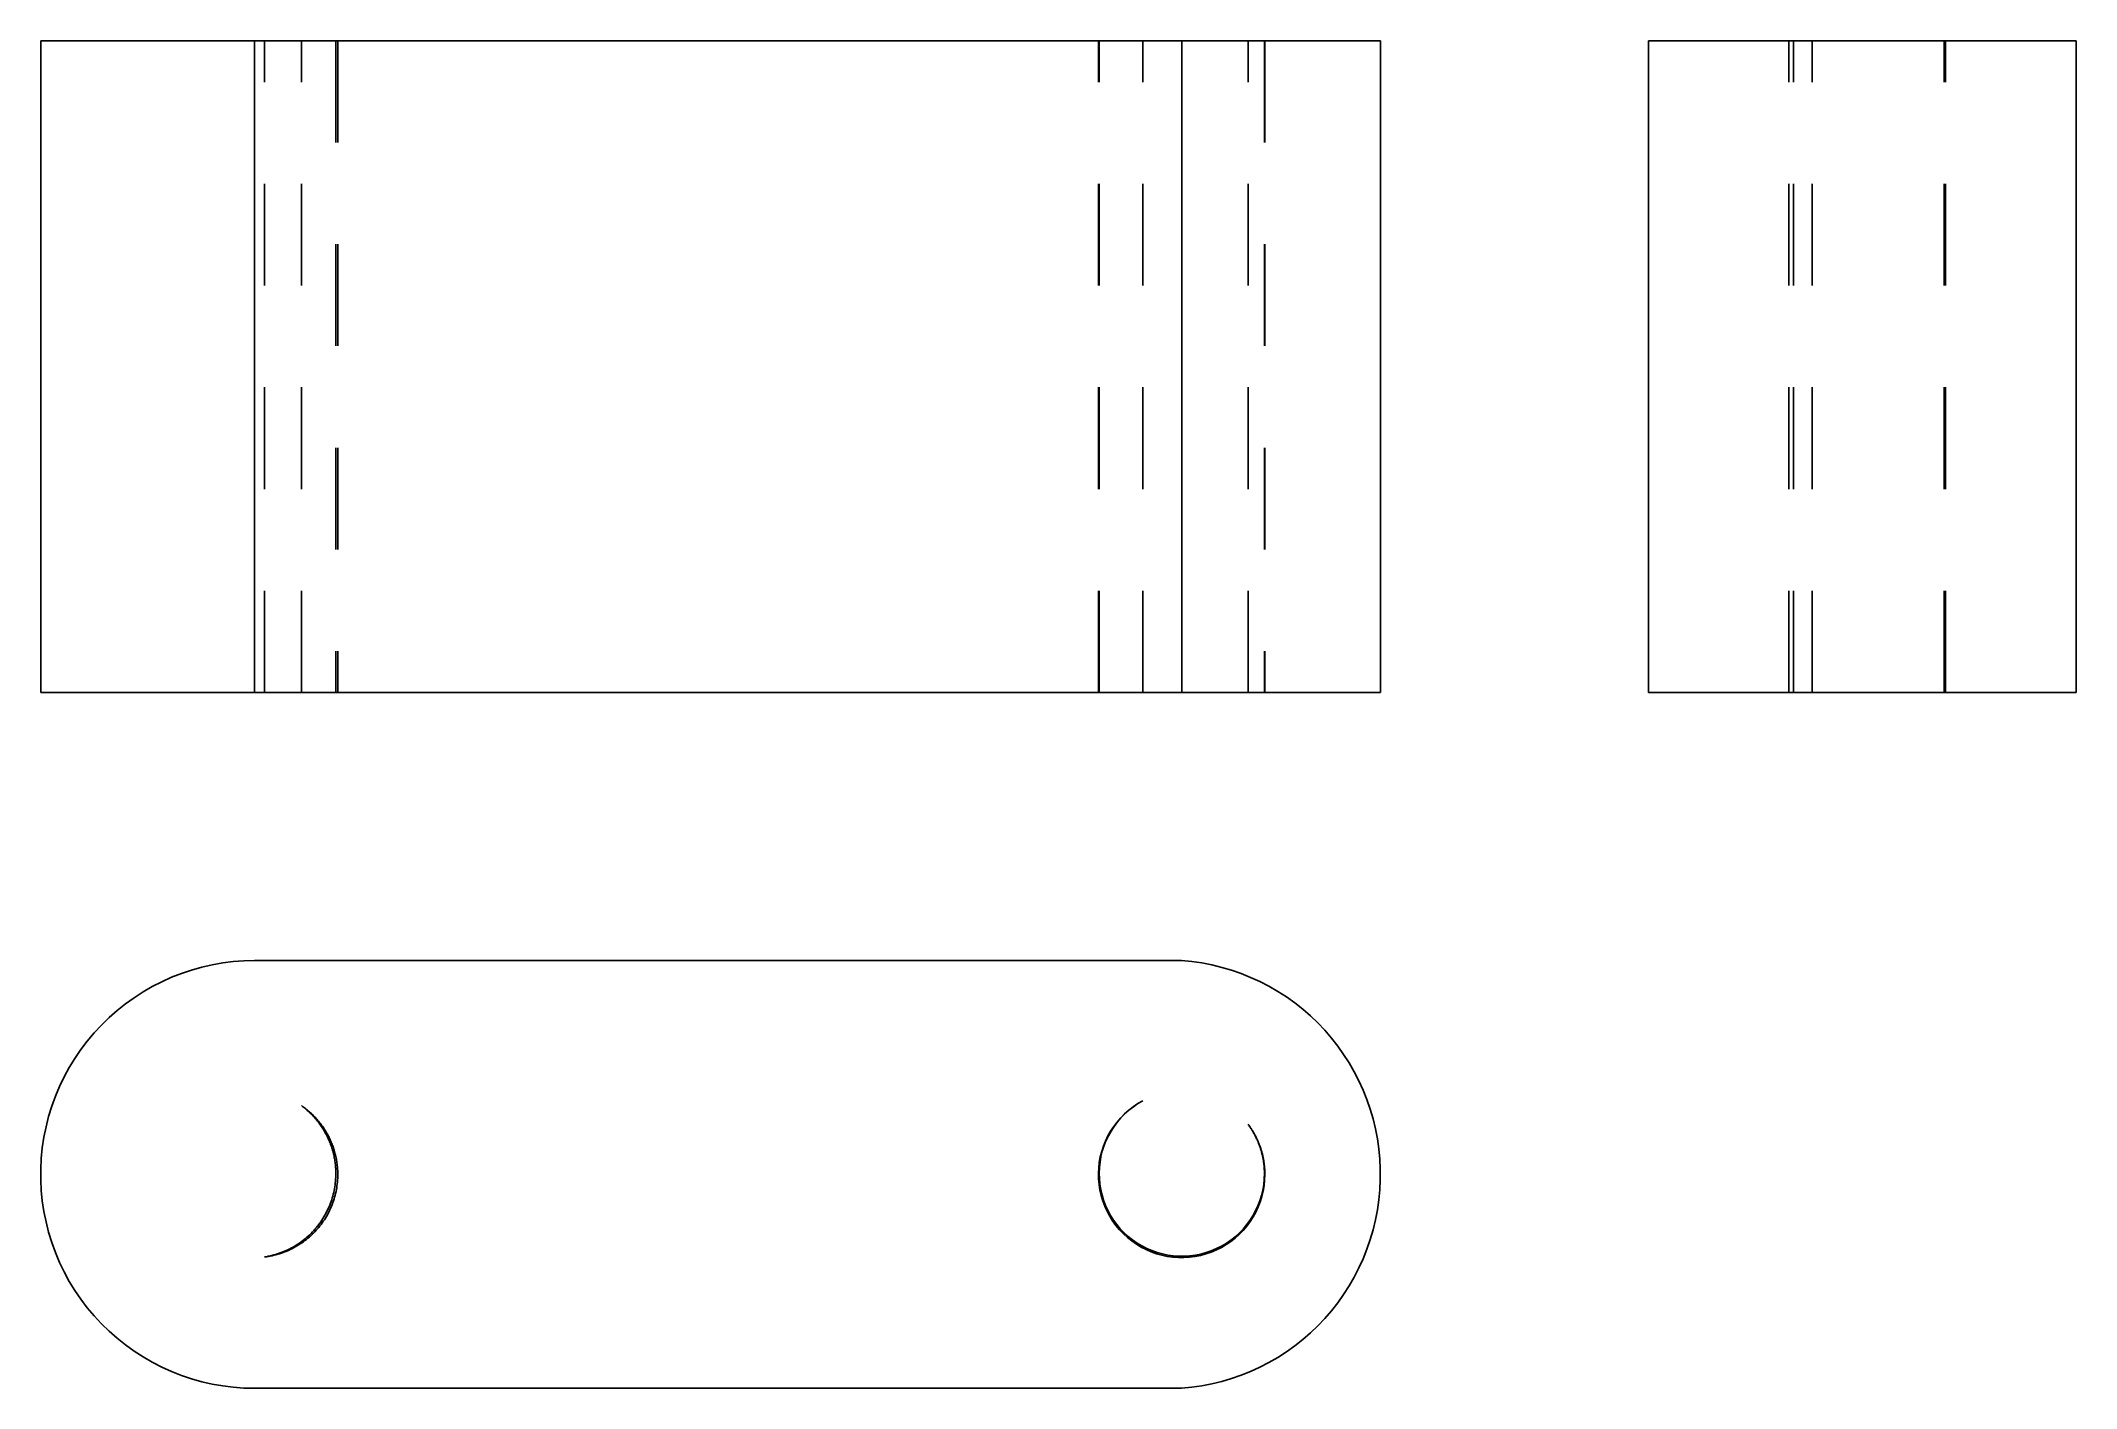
# Model space of a CAD drawing. Extents: x 0 to 2, y 0 to 1.32.
import ezdxf

# ---------------------------------------------------------------- set-up
doc = ezdxf.new("R2010")
doc.units = 0
doc.linetypes.add('HIDDEN', pattern=[0.065816, 0.043899, -0.021917])
for name, color, linetype in [('FRONT', 7, 'CONTINUOUS'), ('FRONT_HID', 7, 'HIDDEN'), ('LEFT', 7, 'CONTINUOUS'), ('LEFT_HID', 7, 'HIDDEN'), ('TOP', 7, 'CONTINUOUS')]:
    doc.layers.add(name, color=color, linetype=linetype)

msp = doc.modelspace()

# ---------------------------------------------------------------- linework, layer by layer
at = {"layer": 'FRONT'}
for p, q in [((0.210197, 1.324283), (0, 1.324283)), ((0, 0.683658), (0, 1.324283)), ((1.121053, 1.324283), (0.210197, 1.324283)), ((0.210197, 1.324283), (0.210197, 0.683658)), ((1.316316, 1.324283), (1.121053, 1.324283)), ((1.121053, 1.324283), (1.121053, 0.683658)), ((1.316316, 0.683658), (1.316316, 1.324283)), ((0.210197, 0.683658), (0, 0.683658)), ((1.121053, 0.683658), (0.210197, 0.683658)), ((1.316316, 0.683658), (1.121053, 0.683658))]:
    msp.add_line(p, q, dxfattribs=at)
at = {"layer": 'FRONT_HID', "linetype": 'HIDDEN'}
for p, q in [((0, 1.324283), (0.210197, 1.324283)), ((0.210197, 1.324283), (1.121053, 1.324283)), ((0.219993, 1.324283), (0.290049, 1.324283)), ((0.256174, 1.324283), (0.219993, 1.324283)), ((0.219993, 0.683658), (0.219993, 1.324283)), ((0.256174, 1.324283), (0.219993, 1.324283)), ((0.219993, 1.324283), (0.291941, 1.324283)), ((0.290049, 1.324283), (0.256174, 1.324283)), ((0.256174, 0.683658), (0.256174, 1.324283)), ((0.291941, 1.324283), (0.256174, 1.324283)), ((0.290049, 1.324283), (0.290049, 0.683658)), ((0.291941, 1.324283), (0.291941, 0.683658)), ((1.082803, 1.324283), (1.039309, 1.324283)), ((1.039309, 1.324283), (1.202796, 1.324283)), ((1.039309, 0.683658), (1.039309, 1.324283)), ((1.082803, 1.324283), (1.040049, 1.324283)), ((1.040049, 1.324283), (1.202385, 1.324283)), ((1.040049, 0.683658), (1.040049, 1.324283)), ((1.186299, 1.324283), (1.082803, 1.324283)), ((1.082803, 0.683658), (1.082803, 1.324283)), ((1.186299, 1.324283), (1.082803, 1.324283)), ((1.202796, 1.324283), (1.186299, 1.324283)), ((1.186299, 0.683658), (1.186299, 1.324283)), ((1.202385, 1.324283), (1.186299, 1.324283)), ((1.202385, 1.324283), (1.202385, 0.683658)), ((1.202796, 1.324283), (1.202796, 0.683658)), ((0, 0.683658), (0.210197, 0.683658)), ((0.210197, 0.683658), (1.121053, 0.683658)), ((0.219993, 0.683658), (0.290049, 0.683658)), ((0.256174, 0.683658), (0.219993, 0.683658)), ((0.219993, 0.683658), (0.291941, 0.683658)), ((0.256174, 0.683658), (0.219993, 0.683658)), ((0.290049, 0.683658), (0.256174, 0.683658)), ((0.291941, 0.683658), (0.256174, 0.683658)), ((1.082803, 0.683658), (1.039309, 0.683658)), ((1.039309, 0.683658), (1.202796, 0.683658)), ((1.082803, 0.683658), (1.040049, 0.683658)), ((1.040049, 0.683658), (1.202385, 0.683658)), ((1.186299, 0.683658), (1.082803, 0.683658)), ((1.186299, 0.683658), (1.082803, 0.683658)), ((1.202796, 0.683658), (1.186299, 0.683658)), ((1.202385, 0.683658), (1.186299, 0.683658))]:
    msp.add_line(p, q, dxfattribs=at)
at = {"layer": 'LEFT'}
for p, q in [((1.579579, 1.324283), (1.999974, 1.324283)), ((1.579579, 1.324283), (1.579579, 0.683658)), ((1.999974, 1.324283), (1.999974, 0.683658)), ((1.579579, 0.683658), (1.999974, 0.683658))]:
    msp.add_line(p, q, dxfattribs=at)
at = {"layer": 'LEFT_HID', "linetype": 'HIDDEN'}
for p, q in [((1.999974, 1.324283), (1.579579, 1.324283)), ((1.717534, 1.324283), (1.87152, 1.324283)), ((1.740533, 1.324283), (1.717534, 1.324283)), ((1.717534, 0.683658), (1.717534, 1.324283)), ((1.740533, 1.324283), (1.717534, 1.324283)), ((1.717534, 1.324283), (1.870204, 1.324283)), ((1.789036, 1.324283), (1.722189, 1.324283)), ((1.722189, 0.683658), (1.722189, 1.324283)), ((1.722189, 1.324283), (1.870931, 1.324283)), ((1.789777, 1.324283), (1.722189, 1.324283)), ((1.722189, 1.324283), (1.870931, 1.324283)), ((1.789777, 1.324283), (1.740533, 1.324283)), ((1.740533, 0.683658), (1.740533, 1.324283)), ((1.789036, 1.324283), (1.740533, 1.324283)), ((1.870931, 1.324283), (1.789036, 1.324283)), ((1.870204, 1.324283), (1.789036, 1.324283)), ((1.87152, 1.324283), (1.789777, 1.324283)), ((1.870931, 1.324283), (1.789777, 1.324283)), ((1.870204, 0.683658), (1.870204, 1.324283)), ((1.870931, 0.683658), (1.870931, 1.324283)), ((1.87152, 0.683658), (1.87152, 1.324283)), ((1.999974, 0.683658), (1.579579, 0.683658)), ((1.717534, 0.683658), (1.87152, 0.683658)), ((1.740533, 0.683658), (1.717534, 0.683658)), ((1.740533, 0.683658), (1.717534, 0.683658)), ((1.717534, 0.683658), (1.870204, 0.683658)), ((1.789036, 0.683658), (1.722189, 0.683658)), ((1.789777, 0.683658), (1.722189, 0.683658)), ((1.722189, 0.683658), (1.870931, 0.683658)), ((1.722189, 0.683658), (1.870931, 0.683658)), ((1.789777, 0.683658), (1.740533, 0.683658)), ((1.789036, 0.683658), (1.740533, 0.683658)), ((1.870931, 0.683658), (1.789036, 0.683658)), ((1.870204, 0.683658), (1.789036, 0.683658)), ((1.87152, 0.683658), (1.789777, 0.683658)), ((1.870931, 0.683658), (1.789777, 0.683658))]:
    msp.add_line(p, q, dxfattribs=at)
at = {"layer": 'TOP'}
for p, q in [((0.199655, 0.420133), (0.189203, 0.41935)), ((0.210132, 0.420395), (0.199655, 0.420133)), ((1.120987, 0.420395), (0.210132, 0.420395)), ((1.130957, 0.419421), (1.120987, 0.420395)), ((0.128484, 0.403889), (0.118931, 0.399579)), ((0.13824, 0.407718), (0.128484, 0.403889)), ((0.148175, 0.411056), (0.13824, 0.407718)), ((0.158264, 0.413895), (0.148175, 0.411056)), ((0.168482, 0.416227), (0.158264, 0.413895)), ((0.178804, 0.418047), (0.168482, 0.416227)), ((0.189203, 0.41935), (0.178804, 0.418047)), ((1.140868, 0.417974), (1.130957, 0.419421)), ((1.1507, 0.416058), (1.140868, 0.417974)), ((1.16043, 0.413677), (1.1507, 0.416058)), ((1.170035, 0.410837), (1.16043, 0.413677)), ((1.179495, 0.407543), (1.170035, 0.410837)), ((1.188787, 0.403804), (1.179495, 0.407543)), ((1.197892, 0.399628), (1.188787, 0.403804)), ((0.091724, 0.383871), (0.083214, 0.377753)), ((0.100528, 0.389557), (0.091724, 0.383871)), ((0.109604, 0.394797), (0.100528, 0.389557)), ((0.118931, 0.399579), (0.109604, 0.394797)), ((1.206787, 0.395023), (1.197892, 0.399628)), ((1.215454, 0.390001), (1.206787, 0.395023)), ((1.223873, 0.384573), (1.215454, 0.390001)), ((1.232024, 0.378752), (1.223873, 0.384573)), ((0.067162, 0.364283), (0.059659, 0.356965)), ((0.07502, 0.371218), (0.067162, 0.364283)), ((0.083214, 0.377753), (0.07502, 0.371218)), ((1.239889, 0.372549), (1.232024, 0.378752)), ((1.247451, 0.36598), (1.239889, 0.372549)), ((1.254692, 0.359059), (1.247451, 0.36598)), ((0.045793, 0.341253), (0.039465, 0.332899)), ((0.05253, 0.349282), (0.045793, 0.341253)), ((0.059659, 0.356965), (0.05253, 0.349282)), ((1.261596, 0.351802), (1.254692, 0.359059)), ((1.268148, 0.344225), (1.261596, 0.351802)), ((1.274332, 0.336345), (1.268148, 0.344225)), ((0.033561, 0.324239), (0.028096, 0.315296)), ((0.039465, 0.332899), (0.033561, 0.324239)), ((1.280134, 0.32818), (1.274332, 0.336345)), ((1.285543, 0.319749), (1.280134, 0.32818)), ((0.023083, 0.306092), (0.018536, 0.296649)), ((0.028096, 0.315296), (0.023083, 0.306092)), ((1.290544, 0.31107), (1.285543, 0.319749)), ((1.295128, 0.302164), (1.290544, 0.31107)), ((1.299283, 0.29305), (1.295128, 0.302164)), ((0.014465, 0.286991), (0.01088, 0.277142)), ((0.018536, 0.296649), (0.014465, 0.286991)), ((1.082738, 0.28244), (1.077982, 0.279714)), ((1.082738, 0.28244), (1.078039, 0.279709)), ((1.303001, 0.283748), (1.299283, 0.29305)), ((1.306272, 0.274281), (1.303001, 0.283748)), ((0.007791, 0.267127), (0.005205, 0.256971)), ((0.01088, 0.277142), (0.007791, 0.267127)), ((0.257099, 0.277048), (0.256109, 0.277785)), ((0.257148, 0.277067), (0.256109, 0.277785)), ((0.258077, 0.276296), (0.257099, 0.277048)), ((0.258175, 0.276332), (0.257148, 0.277067)), ((0.259045, 0.27553), (0.258077, 0.276296)), ((0.259191, 0.275582), (0.258175, 0.276332)), ((0.260001, 0.274749), (0.259045, 0.27553)), ((0.260196, 0.274816), (0.259191, 0.275582)), ((0.260945, 0.273954), (0.260001, 0.274749)), ((0.261188, 0.274035), (0.260196, 0.274816)), ((0.261877, 0.273145), (0.260945, 0.273954)), ((0.262168, 0.273239), (0.261188, 0.274035)), ((0.262798, 0.272322), (0.261877, 0.273145)), ((0.263136, 0.272427), (0.262168, 0.273239)), ((0.263705, 0.271486), (0.262798, 0.272322)), ((0.264091, 0.271601), (0.263136, 0.272427)), ((0.264601, 0.270637), (0.263705, 0.271486)), ((0.265034, 0.27076), (0.264091, 0.271601)), ((0.265483, 0.269774), (0.264601, 0.270637)), ((0.265963, 0.269904), (0.265034, 0.27076)), ((0.266353, 0.268898), (0.265483, 0.269774)), ((0.266879, 0.269034), (0.265963, 0.269904)), ((0.267209, 0.268009), (0.266353, 0.268898)), ((0.267781, 0.268151), (0.266879, 0.269034)), ((0.268052, 0.267107), (0.267209, 0.268009)), ((0.26867, 0.267253), (0.267781, 0.268151)), ((0.268882, 0.266193), (0.268052, 0.267107)), ((0.269544, 0.266342), (0.26867, 0.267253)), ((0.269698, 0.265267), (0.268882, 0.266193)), ((0.270405, 0.265417), (0.269544, 0.266342)), ((0.2705, 0.264329), (0.269698, 0.265267)), ((0.271251, 0.264479), (0.270405, 0.265417)), ((0.271288, 0.263379), (0.2705, 0.264329)), ((0.272082, 0.263528), (0.271251, 0.264479)), ((0.272061, 0.262417), (0.271288, 0.263379)), ((0.272821, 0.261444), (0.272061, 0.262417)), ((0.272899, 0.262565), (0.272082, 0.263528)), ((0.273565, 0.26046), (0.272821, 0.261444)), ((0.2737, 0.261589), (0.272899, 0.262565)), ((0.274295, 0.259465), (0.273565, 0.26046)), ((0.274487, 0.2606), (0.2737, 0.261589)), ((0.275258, 0.2596), (0.274487, 0.2606)), ((1.0575, 0.261688), (1.054192, 0.257318)), ((1.057832, 0.26172), (1.054576, 0.257368)), ((1.061094, 0.265828), (1.0575, 0.261688)), ((1.061373, 0.265843), (1.057832, 0.26172)), ((1.064957, 0.269717), (1.061094, 0.265828)), ((1.065181, 0.269721), (1.061373, 0.265843)), ((1.069072, 0.273338), (1.064957, 0.269717)), ((1.069241, 0.273335), (1.065181, 0.269721)), ((1.07342, 0.276675), (1.069072, 0.273338)), ((1.073533, 0.276669), (1.069241, 0.273335)), ((1.077982, 0.279714), (1.07342, 0.276675)), ((1.078039, 0.279709), (1.073533, 0.276669)), ((1.30909, 0.264669), (1.306272, 0.274281)), ((1.311448, 0.254934), (1.30909, 0.264669)), ((0.003128, 0.246698), (0.001566, 0.236334)), ((0.005205, 0.256971), (0.003128, 0.246698)), ((0.275011, 0.258458), (0.274295, 0.259465)), ((0.275711, 0.257442), (0.275011, 0.258458)), ((0.276013, 0.258588), (0.275258, 0.2596)), ((0.276395, 0.256415), (0.275711, 0.257442)), ((0.276753, 0.257564), (0.276013, 0.258588)), ((0.277065, 0.255378), (0.276395, 0.256415)), ((0.277477, 0.256529), (0.276753, 0.257564)), ((0.277719, 0.254331), (0.277065, 0.255378)), ((0.278185, 0.255483), (0.277477, 0.256529)), ((0.278357, 0.253275), (0.277719, 0.254331)), ((0.278876, 0.254426), (0.278185, 0.255483)), ((0.27898, 0.252209), (0.278357, 0.253275)), ((0.279552, 0.253359), (0.278876, 0.254426)), ((0.279586, 0.251134), (0.27898, 0.252209)), ((0.28021, 0.252281), (0.279552, 0.253359)), ((0.280177, 0.25005), (0.279586, 0.251134)), ((0.280751, 0.248958), (0.280177, 0.25005)), ((0.280852, 0.251193), (0.28021, 0.252281)), ((0.281309, 0.247857), (0.280751, 0.248958)), ((0.281477, 0.250096), (0.280852, 0.251193)), ((0.28185, 0.246747), (0.281309, 0.247857)), ((0.282085, 0.248989), (0.281477, 0.250096)), ((0.282375, 0.24563), (0.28185, 0.246747)), ((0.282676, 0.247872), (0.282085, 0.248989)), ((0.282883, 0.244505), (0.282375, 0.24563)), ((0.283249, 0.246747), (0.282676, 0.247872)), ((0.283375, 0.243373), (0.282883, 0.244505)), ((0.283805, 0.245613), (0.283249, 0.246747)), ((0.283849, 0.242234), (0.283375, 0.243373)), ((0.284344, 0.24447), (0.283805, 0.245613)), ((0.284307, 0.241087), (0.283849, 0.242234)), ((0.284747, 0.239934), (0.284307, 0.241087)), ((0.284864, 0.243319), (0.284344, 0.24447)), ((0.285367, 0.242161), (0.284864, 0.243319)), ((0.285852, 0.240995), (0.285367, 0.242161)), ((0.286319, 0.239821), (0.285852, 0.240995)), ((1.046122, 0.243017), (1.044091, 0.237926)), ((1.046648, 0.243147), (1.04466, 0.238089)), ((1.04849, 0.247961), (1.046122, 0.243017)), ((1.048971, 0.248061), (1.046648, 0.243147)), ((1.051184, 0.252735), (1.04849, 0.247961)), ((1.051617, 0.252809), (1.048971, 0.248061)), ((1.054192, 0.257318), (1.051184, 0.252735)), ((1.054576, 0.257368), (1.051617, 0.252809)), ((1.186735, 0.258769), (1.186233, 0.259441)), ((1.186723, 0.258777), (1.186233, 0.259441)), ((1.187206, 0.258108), (1.186723, 0.258777)), ((1.18723, 0.258091), (1.186735, 0.258769)), ((1.187682, 0.257434), (1.187206, 0.258108)), ((1.187718, 0.257409), (1.18723, 0.258091)), ((1.188151, 0.256755), (1.187682, 0.257434)), ((1.188199, 0.256722), (1.187718, 0.257409)), ((1.188614, 0.256072), (1.188151, 0.256755)), ((1.188673, 0.25603), (1.188199, 0.256722)), ((1.189069, 0.255383), (1.188614, 0.256072)), ((1.18914, 0.255333), (1.188673, 0.25603)), ((1.189517, 0.254691), (1.189069, 0.255383)), ((1.1896, 0.254631), (1.18914, 0.255333)), ((1.189959, 0.253993), (1.189517, 0.254691)), ((1.190052, 0.253924), (1.1896, 0.254631)), ((1.190393, 0.253292), (1.189959, 0.253993)), ((1.190497, 0.253213), (1.190052, 0.253924)), ((1.19082, 0.252586), (1.190393, 0.253292)), ((1.190935, 0.252498), (1.190497, 0.253213)), ((1.19124, 0.251875), (1.19082, 0.252586)), ((1.191365, 0.251778), (1.190935, 0.252498)), ((1.191652, 0.251161), (1.19124, 0.251875)), ((1.191788, 0.251053), (1.191365, 0.251778)), ((1.192057, 0.250442), (1.191652, 0.251161)), ((1.192204, 0.250325), (1.191788, 0.251053)), ((1.192455, 0.249719), (1.192057, 0.250442)), ((1.192612, 0.249592), (1.192204, 0.250325)), ((1.192846, 0.248992), (1.192455, 0.249719)), ((1.193012, 0.248855), (1.192612, 0.249592)), ((1.193229, 0.248261), (1.192846, 0.248992)), ((1.193405, 0.248113), (1.193012, 0.248855)), ((1.193605, 0.247527), (1.193229, 0.248261)), ((1.193791, 0.247368), (1.193405, 0.248113)), ((1.193973, 0.246788), (1.193605, 0.247527)), ((1.194168, 0.246619), (1.193791, 0.247368)), ((1.194334, 0.246046), (1.193973, 0.246788)), ((1.194538, 0.245866), (1.194168, 0.246619)), ((1.194687, 0.2453), (1.194334, 0.246046)), ((1.1949, 0.24511), (1.194538, 0.245866)), ((1.195032, 0.244551), (1.194687, 0.2453)), ((1.195255, 0.244349), (1.1949, 0.24511)), ((1.19537, 0.243798), (1.195032, 0.244551)), ((1.195601, 0.243585), (1.195255, 0.244349)), ((1.195701, 0.243042), (1.19537, 0.243798)), ((1.19594, 0.242818), (1.195601, 0.243585)), ((1.196023, 0.242282), (1.195701, 0.243042)), ((1.196271, 0.242047), (1.19594, 0.242818)), ((1.196338, 0.24152), (1.196023, 0.242282)), ((1.196594, 0.241273), (1.196271, 0.242047)), ((1.196645, 0.240754), (1.196338, 0.24152)), ((1.196908, 0.240495), (1.196594, 0.241273)), ((1.196944, 0.239985), (1.196645, 0.240754)), ((1.197215, 0.239715), (1.196908, 0.240495)), ((1.313341, 0.245098), (1.311448, 0.254934)), ((1.314765, 0.235183), (1.313341, 0.245098)), ((0.000522, 0.225905), (0, 0.215438)), ((0.001566, 0.236334), (0.000522, 0.225905)), ((0.28517, 0.238775), (0.284747, 0.239934)), ((0.285576, 0.237609), (0.28517, 0.238775)), ((0.285964, 0.236438), (0.285576, 0.237609)), ((0.286335, 0.23526), (0.285964, 0.236438)), ((0.286767, 0.23864), (0.286319, 0.239821)), ((0.286689, 0.234078), (0.286335, 0.23526)), ((0.287024, 0.23289), (0.286689, 0.234078)), ((0.287198, 0.237453), (0.286767, 0.23864)), ((0.287342, 0.231697), (0.287024, 0.23289)), ((0.28761, 0.236259), (0.287198, 0.237453)), ((0.287643, 0.2305), (0.287342, 0.231697)), ((0.288003, 0.235058), (0.28761, 0.236259)), ((0.287925, 0.229298), (0.287643, 0.2305)), ((0.288189, 0.228093), (0.287925, 0.229298)), ((0.288378, 0.233852), (0.288003, 0.235058)), ((0.288436, 0.226883), (0.288189, 0.228093)), ((0.288734, 0.232641), (0.288378, 0.233852)), ((0.288664, 0.22567), (0.288436, 0.226883)), ((0.288875, 0.224454), (0.288664, 0.22567)), ((0.289072, 0.231423), (0.288734, 0.232641)), ((0.289067, 0.223235), (0.288875, 0.224454)), ((0.289241, 0.222013), (0.289067, 0.223235)), ((0.28939, 0.230201), (0.289072, 0.231423)), ((0.289397, 0.220789), (0.289241, 0.222013)), ((0.28969, 0.228974), (0.28939, 0.230201)), ((0.289534, 0.219562), (0.289397, 0.220789)), ((0.28997, 0.227743), (0.28969, 0.228974)), ((0.290232, 0.226507), (0.28997, 0.227743)), ((0.290474, 0.225267), (0.290232, 0.226507)), ((0.290698, 0.224024), (0.290474, 0.225267)), ((0.290902, 0.222778), (0.290698, 0.224024)), ((0.291086, 0.221528), (0.290902, 0.222778)), ((0.291252, 0.220276), (0.291086, 0.221528)), ((0.291398, 0.219022), (0.291252, 0.220276)), ((1.0401, 0.221998), (1.039491, 0.216551)), ((1.041073, 0.227393), (1.0401, 0.221998)), ((1.04078, 0.222277), (1.040201, 0.216873)), ((1.041719, 0.22763), (1.04078, 0.222277)), ((1.042405, 0.23271), (1.041073, 0.227393)), ((1.043014, 0.232909), (1.041719, 0.22763)), ((1.044091, 0.237926), (1.042405, 0.23271)), ((1.04466, 0.238089), (1.043014, 0.232909)), ((1.197235, 0.239213), (1.196944, 0.239985)), ((1.197514, 0.238931), (1.197215, 0.239715)), ((1.197519, 0.238438), (1.197235, 0.239213)), ((1.197805, 0.238144), (1.197514, 0.238931)), ((1.197795, 0.23766), (1.197519, 0.238438)), ((1.198062, 0.236879), (1.197795, 0.23766)), ((1.198088, 0.237354), (1.197805, 0.238144)), ((1.198322, 0.236096), (1.198062, 0.236879)), ((1.198362, 0.236561), (1.198088, 0.237354)), ((1.198574, 0.23531), (1.198322, 0.236096)), ((1.198629, 0.235766), (1.198362, 0.236561)), ((1.198818, 0.234522), (1.198574, 0.23531)), ((1.198887, 0.234968), (1.198629, 0.235766)), ((1.199053, 0.233731), (1.198818, 0.234522)), ((1.199137, 0.234167), (1.198887, 0.234968)), ((1.199281, 0.232938), (1.199053, 0.233731)), ((1.199379, 0.233364), (1.199137, 0.234167)), ((1.199501, 0.232143), (1.199281, 0.232938)), ((1.199613, 0.232558), (1.199379, 0.233364)), ((1.199712, 0.231345), (1.199501, 0.232143)), ((1.199838, 0.23175), (1.199613, 0.232558)), ((1.199916, 0.230546), (1.199712, 0.231345)), ((1.200055, 0.23094), (1.199838, 0.23175)), ((1.200111, 0.229744), (1.199916, 0.230546)), ((1.200264, 0.230127), (1.200055, 0.23094)), ((1.200298, 0.22894), (1.200111, 0.229744)), ((1.200464, 0.229313), (1.200264, 0.230127)), ((1.200477, 0.228135), (1.200298, 0.22894)), ((1.200656, 0.228496), (1.200464, 0.229313)), ((1.200648, 0.227327), (1.200477, 0.228135)), ((1.20081, 0.226518), (1.200648, 0.227327)), ((1.20084, 0.227678), (1.200656, 0.228496)), ((1.200964, 0.225708), (1.20081, 0.226518)), ((1.201015, 0.226857), (1.20084, 0.227678)), ((1.20111, 0.224896), (1.200964, 0.225708)), ((1.201182, 0.226035), (1.201015, 0.226857)), ((1.201248, 0.224082), (1.20111, 0.224896)), ((1.20134, 0.225211), (1.201182, 0.226035)), ((1.201378, 0.223267), (1.201248, 0.224082)), ((1.20149, 0.224386), (1.20134, 0.225211)), ((1.201499, 0.222451), (1.201378, 0.223267)), ((1.201631, 0.223559), (1.20149, 0.224386)), ((1.201612, 0.221633), (1.201499, 0.222451)), ((1.201716, 0.220815), (1.201612, 0.221633)), ((1.201764, 0.222731), (1.201631, 0.223559)), ((1.201813, 0.219995), (1.201716, 0.220815)), ((1.201889, 0.221901), (1.201764, 0.222731)), ((1.202004, 0.22107), (1.201889, 0.221901)), ((1.202112, 0.220238), (1.202004, 0.22107)), ((1.20221, 0.219405), (1.202112, 0.220238)), ((1.315715, 0.225211), (1.314765, 0.235183)), ((1.316191, 0.215206), (1.315715, 0.225211)), ((0, 0.215438), (0, 0.204957)), ((0, 0.204957), (0.000522, 0.194489)), ((0.289232, 0.199798), (0.289462, 0.201646)), ((0.289462, 0.201646), (0.28965, 0.203499)), ((0.289653, 0.218333), (0.289534, 0.219562)), ((0.28965, 0.203499), (0.289796, 0.205355)), ((0.289754, 0.217103), (0.289653, 0.218333)), ((0.289837, 0.215872), (0.289754, 0.217103)), ((0.289796, 0.205355), (0.2899, 0.207214)), ((0.289901, 0.214639), (0.289837, 0.215872)), ((0.2899, 0.207214), (0.289963, 0.209075)), ((0.289947, 0.213406), (0.289901, 0.214639)), ((0.289975, 0.212172), (0.289947, 0.213406)), ((0.289963, 0.209075), (0.289984, 0.210938)), ((0.289984, 0.210938), (0.289975, 0.212172)), ((0.291097, 0.19894), (0.291334, 0.200807)), ((0.291334, 0.200807), (0.291529, 0.202679)), ((0.291524, 0.217765), (0.291398, 0.219022)), ((0.291632, 0.216506), (0.291524, 0.217765)), ((0.291529, 0.202679), (0.29168, 0.204555)), ((0.291719, 0.215246), (0.291632, 0.216506)), ((0.29168, 0.204555), (0.291789, 0.206434)), ((0.291788, 0.213985), (0.291719, 0.215246)), ((0.291836, 0.212723), (0.291788, 0.213985)), ((0.291789, 0.206434), (0.291854, 0.208315)), ((0.291866, 0.21146), (0.291836, 0.212723)), ((0.291854, 0.208315), (0.291875, 0.210197)), ((0.291875, 0.210197), (0.291866, 0.21146)), ((1.039491, 0.216551), (1.039249, 0.211075)), ((1.039249, 0.211075), (1.039374, 0.205594)), ((1.039374, 0.205594), (1.039866, 0.200135)), ((1.039866, 0.200135), (1.040722, 0.194721)), ((1.040201, 0.216873), (1.039986, 0.211442)), ((1.039986, 0.211442), (1.040134, 0.206009)), ((1.040134, 0.206009), (1.040645, 0.200598)), ((1.040645, 0.200598), (1.041518, 0.195233)), ((1.200687, 0.194738), (1.201592, 0.200098)), ((1.201592, 0.200098), (1.202138, 0.205505)), ((1.2019, 0.219175), (1.201813, 0.219995)), ((1.20198, 0.218354), (1.2019, 0.219175)), ((1.202051, 0.217532), (1.20198, 0.218354)), ((1.201996, 0.199265), (1.202547, 0.204719)), ((1.202114, 0.216709), (1.202051, 0.217532)), ((1.202169, 0.215885), (1.202114, 0.216709)), ((1.202138, 0.205505), (1.20232, 0.210938)), ((1.202215, 0.215062), (1.202169, 0.215885)), ((1.202301, 0.218571), (1.20221, 0.219405)), ((1.202252, 0.214237), (1.202215, 0.215062)), ((1.202282, 0.213413), (1.202252, 0.214237)), ((1.202303, 0.212588), (1.202282, 0.213413)), ((1.202382, 0.217737), (1.202301, 0.218571)), ((1.202315, 0.211763), (1.202303, 0.212588)), ((1.20232, 0.210938), (1.202315, 0.211763)), ((1.202455, 0.216901), (1.202382, 0.217737)), ((1.20252, 0.216064), (1.202455, 0.216901)), ((1.202576, 0.215227), (1.20252, 0.216064)), ((1.202547, 0.204719), (1.202731, 0.210197)), ((1.202623, 0.21439), (1.202576, 0.215227)), ((1.202662, 0.213552), (1.202623, 0.21439)), ((1.202692, 0.212714), (1.202662, 0.213552)), ((1.202714, 0.211875), (1.202692, 0.212714)), ((1.202726, 0.211036), (1.202714, 0.211875)), ((1.202731, 0.210197), (1.202726, 0.211036)), ((1.315715, 0.195184), (1.316191, 0.205189)), ((1.316191, 0.205189), (1.316191, 0.215206)), ((0.000522, 0.194489), (0.001566, 0.184061)), ((0.001566, 0.184061), (0.003128, 0.173697)), ((0.283299, 0.178324), (0.284012, 0.180044)), ((0.284012, 0.180044), (0.284687, 0.181779)), ((0.284687, 0.181779), (0.285322, 0.18353)), ((0.285322, 0.18353), (0.285918, 0.185294)), ((0.285692, 0.17901), (0.28639, 0.180758)), ((0.285918, 0.185294), (0.286474, 0.187071)), ((0.28639, 0.180758), (0.287048, 0.182521)), ((0.286474, 0.187071), (0.28699, 0.188861)), ((0.28699, 0.188861), (0.287466, 0.190661)), ((0.287048, 0.182521), (0.287665, 0.1843)), ((0.287466, 0.190661), (0.287901, 0.192472)), ((0.287665, 0.1843), (0.28824, 0.186092)), ((0.287901, 0.192472), (0.288295, 0.194291)), ((0.28824, 0.186092), (0.288775, 0.187897)), ((0.288295, 0.194291), (0.288649, 0.19612)), ((0.288649, 0.19612), (0.288961, 0.197956)), ((0.288775, 0.187897), (0.289267, 0.189713)), ((0.288961, 0.197956), (0.289232, 0.199798)), ((0.289267, 0.189713), (0.289718, 0.191541)), ((0.289718, 0.191541), (0.290126, 0.193378)), ((0.290126, 0.193378), (0.290492, 0.195224)), ((0.290492, 0.195224), (0.290816, 0.197079)), ((0.290816, 0.197079), (0.291097, 0.19894)), ((1.040722, 0.194721), (1.04194, 0.189376)), ((1.041518, 0.195233), (1.042747, 0.189939)), ((1.04194, 0.189376), (1.043513, 0.184125)), ((1.042747, 0.189939), (1.044328, 0.184738)), ((1.043513, 0.184125), (1.045435, 0.178991)), ((1.044328, 0.184738), (1.046254, 0.179656)), ((1.195854, 0.179191), (1.197811, 0.184262)), ((1.196201, 0.178183), (1.198177, 0.183295)), ((1.197811, 0.184262), (1.199424, 0.189452)), ((1.198177, 0.183295), (1.199807, 0.188529)), ((1.199424, 0.189452), (1.200687, 0.194738)), ((1.199807, 0.188529), (1.201082, 0.19386)), ((1.201082, 0.19386), (1.201996, 0.199265)), ((1.313341, 0.175297), (1.314765, 0.185212)), ((1.314765, 0.185212), (1.315715, 0.195184)), ((0.003128, 0.173697), (0.005205, 0.163424)), ((0.005205, 0.163424), (0.007791, 0.153267)), ((0.27186, 0.159205), (0.273006, 0.160673)), ((0.273006, 0.160673), (0.274118, 0.162166)), ((0.274118, 0.162166), (0.275197, 0.163684)), ((0.274317, 0.159579), (0.275466, 0.16107)), ((0.275197, 0.163684), (0.276241, 0.165226)), ((0.275466, 0.16107), (0.27658, 0.162588)), ((0.276241, 0.165226), (0.277251, 0.166791)), ((0.27658, 0.162588), (0.277658, 0.16413)), ((0.277251, 0.166791), (0.278225, 0.168378)), ((0.277658, 0.16413), (0.278701, 0.165697)), ((0.278225, 0.168378), (0.279163, 0.169987)), ((0.278701, 0.165697), (0.279707, 0.167288)), ((0.279163, 0.169987), (0.280064, 0.171616)), ((0.279707, 0.167288), (0.280677, 0.168901)), ((0.280064, 0.171616), (0.280929, 0.173265)), ((0.280677, 0.168901), (0.281609, 0.170536)), ((0.280929, 0.173265), (0.281757, 0.174934)), ((0.281609, 0.170536), (0.282503, 0.172192)), ((0.281757, 0.174934), (0.282547, 0.17662)), ((0.282503, 0.172192), (0.283359, 0.173869)), ((0.282547, 0.17662), (0.283299, 0.178324)), ((0.283359, 0.173869), (0.284176, 0.175564)), ((0.284176, 0.175564), (0.284954, 0.177278)), ((0.284954, 0.177278), (0.285692, 0.17901)), ((1.045435, 0.178991), (1.047696, 0.173998)), ((1.046254, 0.179656), (1.048515, 0.174714)), ((1.047696, 0.173998), (1.050287, 0.169167)), ((1.048515, 0.174714), (1.051103, 0.169934)), ((1.050287, 0.169167), (1.053196, 0.164521)), ((1.051103, 0.169934), (1.054004, 0.165338)), ((1.053196, 0.164521), (1.056409, 0.160081)), ((1.054004, 0.165338), (1.057206, 0.160946)), ((1.056409, 0.160081), (1.059913, 0.155865)), ((1.057206, 0.160946), (1.060695, 0.156778)), ((1.181271, 0.156404), (1.184786, 0.16055)), ((1.184786, 0.16055), (1.188015, 0.164921)), ((1.185024, 0.159391), (1.188285, 0.163797)), ((1.188015, 0.164921), (1.190945, 0.169499)), ((1.188285, 0.163797), (1.191243, 0.168411)), ((1.190945, 0.169499), (1.193562, 0.174263)), ((1.191243, 0.168411), (1.193886, 0.173214)), ((1.193562, 0.174263), (1.195854, 0.179191)), ((1.193886, 0.173214), (1.196201, 0.178183)), ((1.30909, 0.155726), (1.311448, 0.165461)), ((1.311448, 0.165461), (1.313341, 0.175297)), ((0.007791, 0.153267), (0.01088, 0.143252)), ((0.01088, 0.143252), (0.014465, 0.133404)), ((0.249524, 0.139728), (0.251113, 0.140699)), ((0.251113, 0.140699), (0.25268, 0.141706)), ((0.25178, 0.13986), (0.253389, 0.140837)), ((0.25268, 0.141706), (0.254223, 0.142747)), ((0.253389, 0.140837), (0.254974, 0.141852)), ((0.254223, 0.142747), (0.255743, 0.143823)), ((0.254974, 0.141852), (0.256536, 0.142902)), ((0.255743, 0.143823), (0.257239, 0.144933)), ((0.256536, 0.142902), (0.258073, 0.143988)), ((0.257239, 0.144933), (0.258709, 0.146076)), ((0.258073, 0.143988), (0.259585, 0.14511)), ((0.258709, 0.146076), (0.260153, 0.147252)), ((0.259585, 0.14511), (0.26107, 0.146266)), ((0.260153, 0.147252), (0.26157, 0.14846)), ((0.26107, 0.146266), (0.262529, 0.147455)), ((0.26157, 0.14846), (0.262959, 0.1497)), ((0.262529, 0.147455), (0.26396, 0.148678)), ((0.262959, 0.1497), (0.264321, 0.15097)), ((0.26396, 0.148678), (0.265362, 0.149934)), ((0.264321, 0.15097), (0.265653, 0.152271)), ((0.265362, 0.149934), (0.266735, 0.151222)), ((0.265653, 0.152271), (0.266957, 0.153601)), ((0.266735, 0.151222), (0.268078, 0.152541)), ((0.266957, 0.153601), (0.268229, 0.154961)), ((0.268078, 0.152541), (0.26939, 0.15389)), ((0.268229, 0.154961), (0.269471, 0.156348)), ((0.26939, 0.15389), (0.27067, 0.155269)), ((0.269471, 0.156348), (0.270682, 0.157763)), ((0.27067, 0.155269), (0.271919, 0.156678)), ((0.270682, 0.157763), (0.27186, 0.159205)), ((0.271919, 0.156678), (0.273135, 0.158115)), ((0.273135, 0.158115), (0.274317, 0.159579)), ((1.059913, 0.155865), (1.063692, 0.151894)), ((1.060695, 0.156778), (1.064455, 0.152854)), ((1.063692, 0.151894), (1.067728, 0.148185)), ((1.064455, 0.152854), (1.06847, 0.14919)), ((1.067728, 0.148185), (1.072004, 0.144755)), ((1.06847, 0.14919), (1.07272, 0.145802)), ((1.072004, 0.144755), (1.0765, 0.14162)), ((1.07272, 0.145802), (1.077188, 0.142707)), ((1.0765, 0.14162), (1.081197, 0.138792)), ((1.077188, 0.142707), (1.081853, 0.139918)), ((1.160009, 0.139675), (1.164691, 0.142435)), ((1.16001, 0.138369), (1.164736, 0.141146)), ((1.164691, 0.142435), (1.169178, 0.145503)), ((1.164736, 0.141146), (1.169265, 0.144234)), ((1.169178, 0.145503), (1.173449, 0.148864)), ((1.169265, 0.144234), (1.173578, 0.147617)), ((1.173449, 0.148864), (1.177486, 0.152503)), ((1.173578, 0.147617), (1.177654, 0.151283)), ((1.177486, 0.152503), (1.181271, 0.156404)), ((1.177654, 0.151283), (1.181475, 0.155213)), ((1.181475, 0.155213), (1.185024, 0.159391)), ((1.303001, 0.136646), (1.306272, 0.146114)), ((1.306272, 0.146114), (1.30909, 0.155726)), ((0.014465, 0.133404), (0.018536, 0.123746)), ((0.018536, 0.123746), (0.023083, 0.114303)), ((0.219928, 0.129043), (0.221765, 0.129352)), ((0.219928, 0.129043), (0.221794, 0.12929)), ((0.221765, 0.129352), (0.223593, 0.129702)), ((0.221794, 0.12929), (0.223654, 0.12958)), ((0.223593, 0.129702), (0.225414, 0.130094)), ((0.223654, 0.12958), (0.225506, 0.129913)), ((0.225414, 0.130094), (0.227225, 0.130526)), ((0.225506, 0.129913), (0.227351, 0.130288)), ((0.227225, 0.130526), (0.229027, 0.130998)), ((0.227351, 0.130288), (0.229186, 0.130706)), ((0.229027, 0.130998), (0.230817, 0.131511)), ((0.229186, 0.130706), (0.231011, 0.131165)), ((0.230817, 0.131511), (0.232595, 0.132064)), ((0.231011, 0.131165), (0.232825, 0.131667)), ((0.232595, 0.132064), (0.23436, 0.132657)), ((0.232825, 0.131667), (0.234628, 0.13221)), ((0.23436, 0.132657), (0.236112, 0.133289)), ((0.234628, 0.13221), (0.236417, 0.132795)), ((0.236112, 0.133289), (0.237849, 0.133961)), ((0.236417, 0.132795), (0.238192, 0.133421)), ((0.237849, 0.133961), (0.23957, 0.134671)), ((0.238192, 0.133421), (0.239952, 0.134087)), ((0.23957, 0.134671), (0.241275, 0.13542)), ((0.239952, 0.134087), (0.241697, 0.134794)), ((0.241275, 0.13542), (0.242963, 0.136207)), ((0.241697, 0.134794), (0.243424, 0.135541)), ((0.242963, 0.136207), (0.244632, 0.137032)), ((0.243424, 0.135541), (0.245135, 0.136327)), ((0.244632, 0.137032), (0.246283, 0.137894)), ((0.245135, 0.136327), (0.246826, 0.137153)), ((0.246283, 0.137894), (0.247914, 0.138793)), ((0.246826, 0.137153), (0.248498, 0.138017)), ((0.247914, 0.138793), (0.249524, 0.139728)), ((0.248498, 0.138017), (0.25015, 0.138919)), ((0.25015, 0.138919), (0.25178, 0.13986)), ((1.081197, 0.138792), (1.086072, 0.136286)), ((1.081853, 0.139918), (1.086694, 0.137447)), ((1.086072, 0.136286), (1.091104, 0.134112)), ((1.086694, 0.137447), (1.091689, 0.135306)), ((1.091104, 0.134112), (1.09627, 0.13228)), ((1.091689, 0.135306), (1.096817, 0.133503)), ((1.09627, 0.13228), (1.101548, 0.130799)), ((1.096817, 0.133503), (1.102054, 0.132049)), ((1.101548, 0.130799), (1.106913, 0.129675)), ((1.102054, 0.132049), (1.107376, 0.130947)), ((1.106913, 0.129675), (1.112341, 0.128913)), ((1.107376, 0.130947), (1.11276, 0.130205)), ((1.112341, 0.128913), (1.117808, 0.128516)), ((1.11276, 0.130205), (1.118182, 0.129824)), ((1.117808, 0.128516), (1.12329, 0.128486)), ((1.118182, 0.129824), (1.123617, 0.129807)), ((1.12329, 0.128486), (1.128761, 0.128824)), ((1.123617, 0.129807), (1.129041, 0.130154)), ((1.128761, 0.128824), (1.134197, 0.129528)), ((1.129041, 0.130154), (1.13443, 0.130863)), ((1.134197, 0.129528), (1.139574, 0.130595)), ((1.13443, 0.130863), (1.139759, 0.131931)), ((1.139574, 0.130595), (1.144867, 0.13202)), ((1.139759, 0.131931), (1.145005, 0.133354)), ((1.144867, 0.13202), (1.150053, 0.133796)), ((1.145005, 0.133354), (1.150144, 0.135124)), ((1.150053, 0.133796), (1.155108, 0.135916)), ((1.150144, 0.135124), (1.155153, 0.137234)), ((1.155108, 0.135916), (1.16001, 0.138369)), ((1.155153, 0.137234), (1.160009, 0.139675)), ((1.295128, 0.118231), (1.299283, 0.127345)), ((1.299283, 0.127345), (1.303001, 0.136646)), ((0.023083, 0.114303), (0.028096, 0.105099)), ((0.028096, 0.105099), (0.033561, 0.096156)), ((1.280134, 0.092215), (1.285543, 0.100646)), ((1.285543, 0.100646), (1.290544, 0.109324)), ((1.290544, 0.109324), (1.295128, 0.118231)), ((0.033561, 0.096156), (0.039465, 0.087496)), ((0.039465, 0.087496), (0.045793, 0.079141)), ((1.268148, 0.07617), (1.274332, 0.08405)), ((1.274332, 0.08405), (1.280134, 0.092215)), ((0.045793, 0.079141), (0.05253, 0.071113)), ((0.05253, 0.071113), (0.059659, 0.06343)), ((0.059659, 0.06343), (0.067162, 0.056112)), ((1.247451, 0.054415), (1.254692, 0.061336)), ((1.254692, 0.061336), (1.261596, 0.068593)), ((1.261596, 0.068593), (1.268148, 0.07617)), ((0.067162, 0.056112), (0.07502, 0.049177)), ((0.07502, 0.049177), (0.083214, 0.042642)), ((0.083214, 0.042642), (0.091724, 0.036524)), ((1.223873, 0.035821), (1.232024, 0.041643)), ((1.232024, 0.041643), (1.239889, 0.047846)), ((1.239889, 0.047846), (1.247451, 0.054415)), ((0.091724, 0.036524), (0.100528, 0.030838)), ((0.100528, 0.030838), (0.109604, 0.025598)), ((0.109604, 0.025598), (0.118931, 0.020816)), ((0.118931, 0.020816), (0.128484, 0.016505)), ((1.188787, 0.016591), (1.197892, 0.020767)), ((1.197892, 0.020767), (1.206787, 0.025372)), ((1.206787, 0.025372), (1.215454, 0.030393)), ((1.215454, 0.030393), (1.223873, 0.035821)), ((0.128484, 0.016505), (0.13824, 0.012676)), ((0.13824, 0.012676), (0.148175, 0.009338)), ((0.148175, 0.009338), (0.158264, 0.0065)), ((0.158264, 0.0065), (0.168482, 0.004168)), ((0.168482, 0.004168), (0.178804, 0.002348)), ((0.178804, 0.002348), (0.189203, 0.001045)), ((0.189203, 0.001045), (0.199655, 0.000261)), ((0.199655, 0.000261), (0.210132, 0)), ((0.210132, 0), (1.120987, 0)), ((1.120987, 0), (1.130957, 0.000974)), ((1.130957, 0.000974), (1.140868, 0.002421)), ((1.140868, 0.002421), (1.1507, 0.004336)), ((1.1507, 0.004336), (1.16043, 0.006717)), ((1.16043, 0.006717), (1.170035, 0.009558)), ((1.170035, 0.009558), (1.179495, 0.012851)), ((1.179495, 0.012851), (1.188787, 0.016591))]:
    msp.add_line(p, q, dxfattribs=at)

doc.saveas('drawing.dxf')
